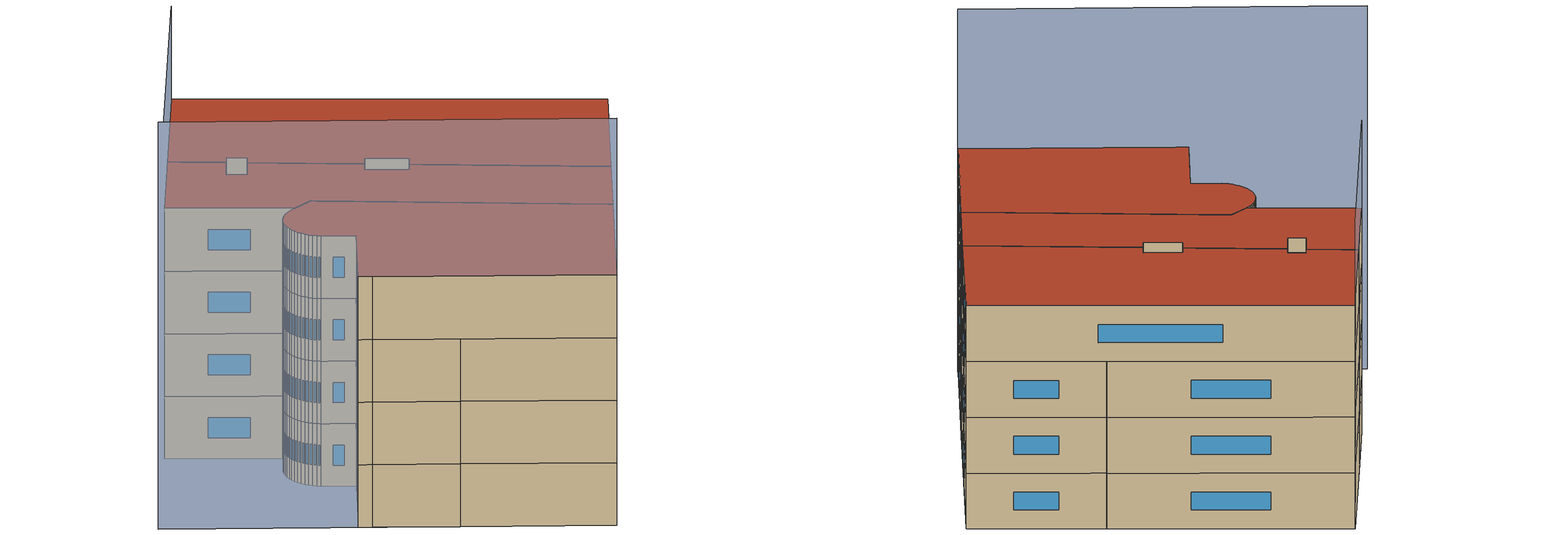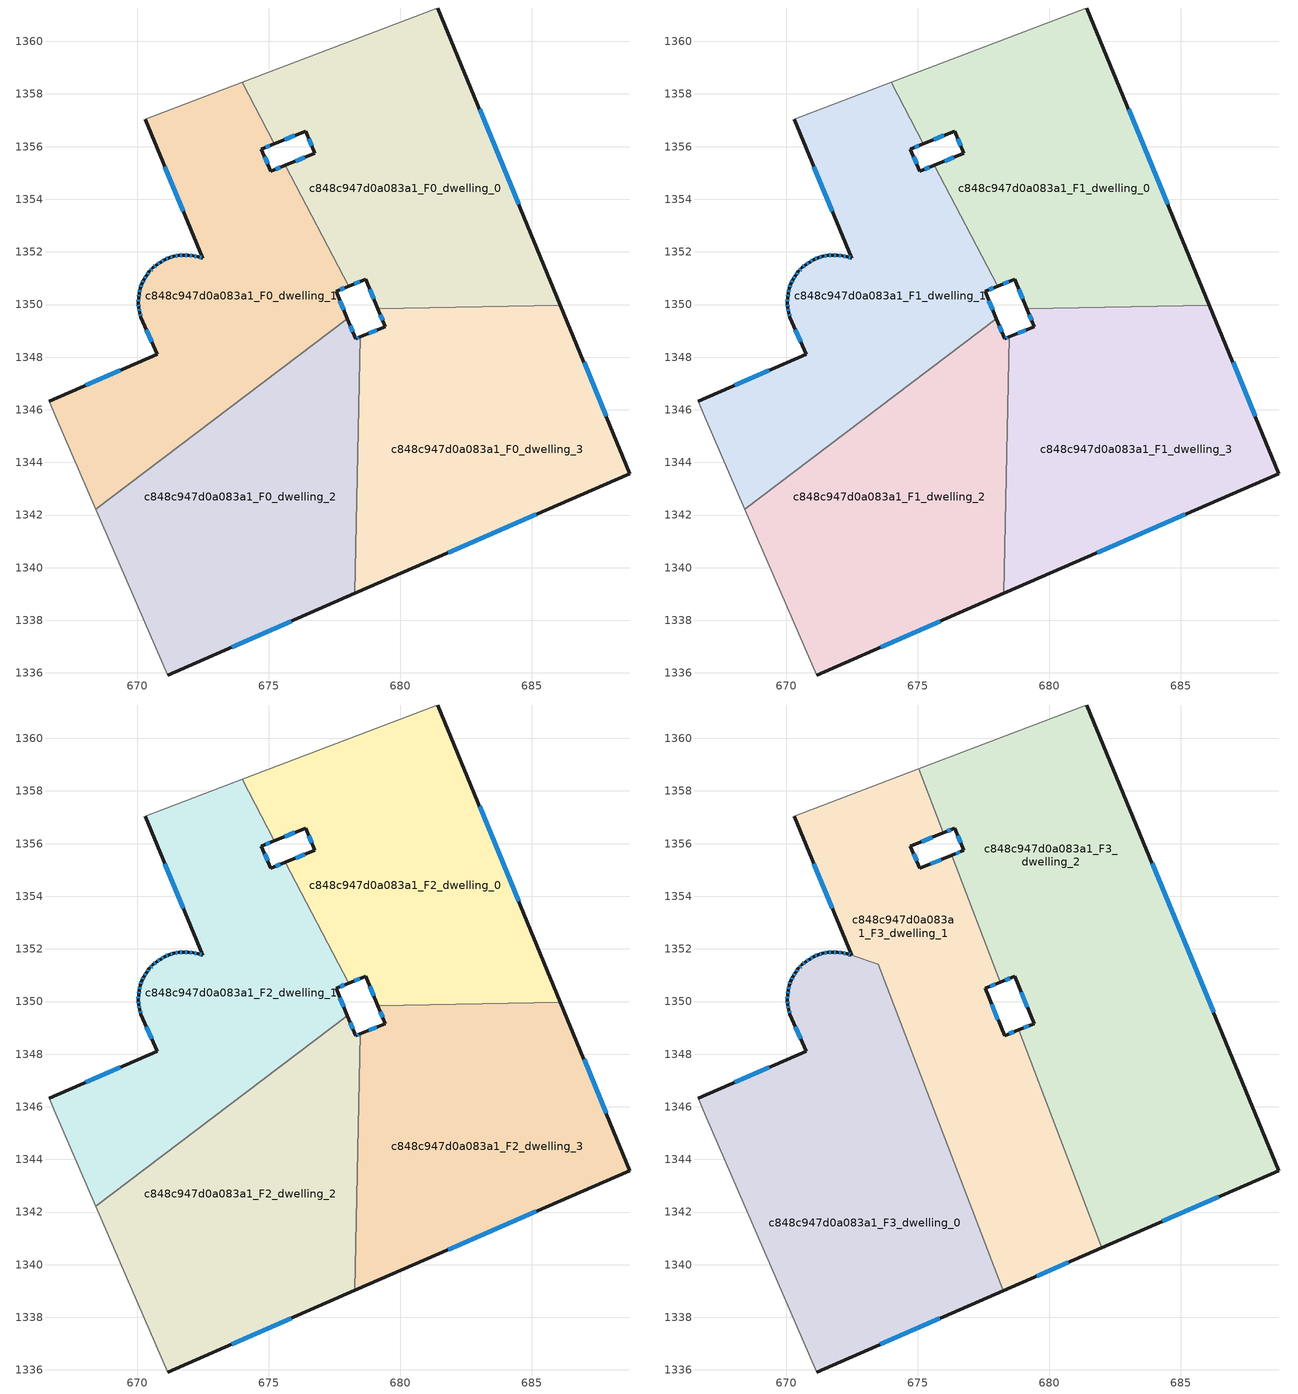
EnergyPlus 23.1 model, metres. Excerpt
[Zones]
c848c947d0a083a1_F0_dwelling_0
 floor ground (EU_floor_Construction): 681.43,1361.27 686.09,1349.98 679.14,1349.84 678.68,1350.96 678.04,1350.7 675.64,1355.29 676.76,1355.75 676.4,1356.59 675.21,1356.1 673.99,1358.44 681.35,1361.25 z0
 wall outside (EU_wall_Construction): 686.09,1349.98 681.43,1361.27 / 678.04,1350.7 678.68,1350.96 679.14,1349.84 / 675.21,1356.1 676.4,1356.59 676.76,1355.75 675.64,1355.29 z0:3
 wall to c848c947d0a083a1_F0_dwelling_3 (EU_wall_Construction): 679.14,1349.84 686.09,1349.98 z0:3
 wall to c848c947d0a083a1_F0_dwelling_1 (EU_wall_Construction): 675.64,1355.29 678.04,1350.7 / 673.99,1358.44 675.21,1356.1 z0:3
 wall adiabatic (EU_wall_Construction): 681.43,1361.27 681.35,1361.25 673.99,1358.44 z0:3
 window (EU_Window_Construction): 684.5,1353.82 683.01,1357.43 / 678.84,1350.58 678.98,1350.22 / 678.26,1350.79 678.46,1350.87 / 676.37,1355.59 676.02,1355.44 / 676.52,1356.3 676.64,1356.03 / 675.62,1356.27 676,1356.42 z1.02:1.98
c848c947d0a083a1_F0_dwelling_1
 floor ground (EU_floor_Construction): 675.21,1356.1 674.72,1355.9 675.08,1355.06 675.64,1355.29 678.04,1350.7 677.56,1350.5 677.99,1349.45 668.43,1342.21 666.9,1345.74 666.65,1346.32 670.76,1348.1 670.15,1349.52 670.09,1349.69 670.06,1349.88 670.05,1350.06 670.05,1350.25 670.08,1350.43 670.12,1350.61 670.18,1350.78 670.26,1350.95 670.36,1351.11 670.46,1351.26 670.59,1351.39 670.74,1351.51 670.89,1351.62 671.05,1351.71 671.23,1351.78 671.4,1351.83 671.58,1351.87 671.76,1351.88 671.95,1351.87 672.14,1351.86 672.31,1351.81 672.49,1351.75 670.31,1357.03 673.99,1358.44 z0
 wall outside (EU_wall_Construction): 670.31,1357.03 672.49,1351.75 672.31,1351.81 672.14,1351.86 671.95,1351.87 671.76,1351.88 671.58,1351.87 671.4,1351.83 671.23,1351.78 671.05,1351.71 670.89,1351.62 670.74,1351.51 670.59,1351.39 670.46,1351.26 670.36,1351.11 670.26,1350.95 670.18,1350.78 670.12,1350.61 670.08,1350.43 670.05,1350.25 670.05,1350.06 670.06,1349.88 670.09,1349.69 670.15,1349.52 670.76,1348.1 666.65,1346.32 / 675.64,1355.29 675.08,1355.06 674.72,1355.9 675.21,1356.1 / 677.99,1349.45 677.56,1350.5 678.04,1350.7 z0:3
 wall adiabatic (EU_wall_Construction): 673.99,1358.44 670.31,1357.03 / 666.65,1346.32 666.9,1345.74 668.43,1342.21 z0:3
 wall to c848c947d0a083a1_F0_dwelling_2 (EU_wall_Construction): 668.43,1342.21 677.99,1349.45 z0:3
 window (EU_Window_Construction): 669.36,1347.5 668.05,1346.93 / 670.35,1349.04 670.55,1348.59 / 670.11,1349.63 670.13,1349.58 / 670.07,1349.82 670.08,1349.76 / 670.05,1350 670.05,1349.94 / 670.05,1350.19 670.05,1350.12 / 670.07,1350.37 670.06,1350.31 / 670.1,1350.55 670.09,1350.49 / 670.16,1350.72 670.14,1350.67 / 670.23,1350.9 670.21,1350.84 / 670.32,1351.05 670.29,1351.01 / 670.43,1351.21 670.39,1351.16 / 670.55,1351.34 670.51,1351.3 / 670.69,1351.47 670.64,1351.43 / 670.84,1351.58 670.79,1351.55 / 670.99,1351.68 670.94,1351.65 / 671.17,1351.76 671.11,1351.73 / 671.34,1351.82 671.28,1351.8 / 671.52,1351.86 671.46,1351.85 / 671.7,1351.88 671.65,1351.87 / 671.89,1351.88 671.83,1351.88 / 672.07,1351.86 672.02,1351.87 / 672.25,1351.83 672.2,1351.84 / 672.43,1351.77 672.37,1351.79 / 671.05,1355.24 671.74,1353.55 / 674.89,1355.97 675.04,1356.03 / 674.96,1355.34 674.84,1355.61 / 675.45,1355.21 675.27,1355.13 / 677.72,1350.57 677.87,1350.63 / 677.84,1349.81 677.7,1350.14 z1.02:1.98
c848c947d0a083a1_F0_dwelling_2
 floor ground (EU_floor_Construction): 677.99,1349.45 678.3,1348.7 678.47,1348.77 678.28,1339.02 671.17,1335.92 668.43,1342.21 z0
 wall outside (EU_wall_Construction): 678.47,1348.77 678.3,1348.7 677.99,1349.45 / 671.17,1335.92 678.28,1339.02 z0:3
 wall to c848c947d0a083a1_F0_dwelling_3 (EU_wall_Construction): 678.28,1339.02 678.47,1348.77 z0:3
 wall adiabatic (EU_wall_Construction): 668.43,1342.21 671.17,1335.92 z0:3
 window (EU_Window_Construction): 678.19,1348.96 678.1,1349.2 / 678.41,1348.75 678.36,1348.73 / 673.59,1336.98 675.86,1337.97 z1.02:1.98
c848c947d0a083a1_F0_dwelling_3
 floor ground (EU_floor_Construction): 686.09,1349.98 688.73,1343.58 678.28,1339.02 678.47,1348.77 679.42,1349.16 679.14,1349.84 z0
 wall outside (EU_wall_Construction): 679.14,1349.84 679.42,1349.16 678.47,1348.77 / 678.28,1339.02 688.73,1343.58 686.09,1349.98 z0:3
 window (EU_Window_Construction): 679.1,1349.03 678.79,1348.91 / 679.24,1349.61 679.33,1349.4 / 687.83,1345.75 686.98,1347.8 / 681.83,1340.57 685.17,1342.03 z1.02:1.98
c848c947d0a083a1_F1_dwelling_0
 floor to c848c947d0a083a1_F0_dwelling_0 (EU_floor_Construction): 681.43,1361.27 686.09,1349.98 679.14,1349.84 678.68,1350.96 678.04,1350.7 675.64,1355.29 676.76,1355.75 676.4,1356.59 675.21,1356.1 673.99,1358.44 681.35,1361.25 z3
 wall outside (EU_wall_Construction): 686.09,1349.98 681.43,1361.27 / 678.04,1350.7 678.68,1350.96 679.14,1349.84 / 675.21,1356.1 676.4,1356.59 676.76,1355.75 675.64,1355.29 z3:6
 wall to c848c947d0a083a1_F1_dwelling_3 (EU_wall_Construction): 679.14,1349.84 686.09,1349.98 z3:6
 wall to c848c947d0a083a1_F1_dwelling_1 (EU_wall_Construction): 675.64,1355.29 678.04,1350.7 / 673.99,1358.44 675.21,1356.1 z3:6
 wall adiabatic (EU_wall_Construction): 681.43,1361.27 681.35,1361.25 673.99,1358.44 z3:6
 window (EU_Window_Construction): 684.5,1353.82 683.01,1357.43 / 678.84,1350.58 678.98,1350.22 / 678.26,1350.79 678.46,1350.87 / 676.37,1355.59 676.02,1355.44 / 676.52,1356.3 676.64,1356.03 / 675.62,1356.27 676,1356.42 z4.02:4.98
c848c947d0a083a1_F1_dwelling_1
 floor to c848c947d0a083a1_F0_dwelling_1 (EU_floor_Construction): 675.21,1356.1 674.72,1355.9 675.08,1355.06 675.64,1355.29 678.04,1350.7 677.56,1350.5 677.99,1349.45 668.43,1342.21 666.9,1345.74 666.65,1346.32 670.76,1348.1 670.15,1349.52 670.09,1349.69 670.06,1349.88 670.05,1350.06 670.05,1350.25 670.08,1350.43 670.12,1350.61 670.18,1350.78 670.26,1350.95 670.36,1351.11 670.46,1351.26 670.59,1351.39 670.74,1351.51 670.89,1351.62 671.05,1351.71 671.23,1351.78 671.4,1351.83 671.58,1351.87 671.76,1351.88 671.95,1351.87 672.14,1351.86 672.31,1351.81 672.49,1351.75 670.31,1357.03 673.99,1358.44 z3
 wall outside (EU_wall_Construction): 670.31,1357.03 672.49,1351.75 672.31,1351.81 672.14,1351.86 671.95,1351.87 671.76,1351.88 671.58,1351.87 671.4,1351.83 671.23,1351.78 671.05,1351.71 670.89,1351.62 670.74,1351.51 670.59,1351.39 670.46,1351.26 670.36,1351.11 670.26,1350.95 670.18,1350.78 670.12,1350.61 670.08,1350.43 670.05,1350.25 670.05,1350.06 670.06,1349.88 670.09,1349.69 670.15,1349.52 670.76,1348.1 666.65,1346.32 / 675.64,1355.29 675.08,1355.06 674.72,1355.9 675.21,1356.1 / 677.99,1349.45 677.56,1350.5 678.04,1350.7 z3:6
 wall adiabatic (EU_wall_Construction): 673.99,1358.44 670.31,1357.03 / 666.65,1346.32 666.9,1345.74 668.43,1342.21 z3:6
 wall to c848c947d0a083a1_F1_dwelling_2 (EU_wall_Construction): 668.43,1342.21 677.99,1349.45 z3:6
 window (EU_Window_Construction): 669.36,1347.5 668.05,1346.93 / 670.35,1349.04 670.55,1348.59 / 670.11,1349.63 670.13,1349.58 / 670.07,1349.82 670.08,1349.76 / 670.05,1350 670.05,1349.94 / 670.05,1350.19 670.05,1350.12 / 670.07,1350.37 670.06,1350.31 / 670.1,1350.55 670.09,1350.49 / 670.16,1350.72 670.14,1350.67 / 670.23,1350.9 670.21,1350.84 / 670.32,1351.05 670.29,1351.01 / 670.43,1351.21 670.39,1351.16 / 670.55,1351.34 670.51,1351.3 / 670.69,1351.47 670.64,1351.43 / 670.84,1351.58 670.79,1351.55 / 670.99,1351.68 670.94,1351.65 / 671.17,1351.76 671.11,1351.73 / 671.34,1351.82 671.28,1351.8 / 671.52,1351.86 671.46,1351.85 / 671.7,1351.88 671.65,1351.87 / 671.89,1351.88 671.83,1351.88 / 672.07,1351.86 672.02,1351.87 / 672.25,1351.83 672.2,1351.84 / 672.43,1351.77 672.37,1351.79 / 671.05,1355.24 671.74,1353.55 / 674.89,1355.97 675.04,1356.03 / 674.96,1355.34 674.84,1355.61 / 675.45,1355.21 675.27,1355.13 / 677.72,1350.57 677.87,1350.63 / 677.84,1349.81 677.7,1350.14 z4.02:4.98
c848c947d0a083a1_F1_dwelling_2
 floor to c848c947d0a083a1_F0_dwelling_2 (EU_floor_Construction): 677.99,1349.45 678.3,1348.7 678.47,1348.77 678.28,1339.02 671.17,1335.92 668.43,1342.21 z3
 wall outside (EU_wall_Construction): 678.47,1348.77 678.3,1348.7 677.99,1349.45 / 671.17,1335.92 678.28,1339.02 z3:6
 wall to c848c947d0a083a1_F1_dwelling_3 (EU_wall_Construction): 678.28,1339.02 678.47,1348.77 z3:6
 wall adiabatic (EU_wall_Construction): 668.43,1342.21 671.17,1335.92 z3:6
 window (EU_Window_Construction): 678.19,1348.96 678.1,1349.2 / 678.41,1348.75 678.36,1348.73 / 673.59,1336.98 675.86,1337.97 z4.02:4.98
c848c947d0a083a1_F1_dwelling_3
 floor to c848c947d0a083a1_F0_dwelling_3 (EU_floor_Construction): 686.09,1349.98 688.73,1343.58 678.28,1339.02 678.47,1348.77 679.42,1349.16 679.14,1349.84 z3
 wall outside (EU_wall_Construction): 679.14,1349.84 679.42,1349.16 678.47,1348.77 / 678.28,1339.02 688.73,1343.58 686.09,1349.98 z3:6
 window (EU_Window_Construction): 679.1,1349.03 678.79,1348.91 / 679.24,1349.61 679.33,1349.4 / 687.83,1345.75 686.98,1347.8 / 681.83,1340.57 685.17,1342.03 z4.02:4.98
c848c947d0a083a1_F2_dwelling_0
 floor to c848c947d0a083a1_F1_dwelling_0 (EU_floor_Construction): 681.43,1361.27 686.09,1349.98 679.14,1349.84 678.68,1350.96 678.04,1350.7 675.64,1355.29 676.76,1355.75 676.4,1356.59 675.21,1356.1 673.99,1358.44 681.35,1361.25 z6
 wall outside (EU_wall_Construction): 686.09,1349.98 681.43,1361.27 / 678.04,1350.7 678.68,1350.96 679.14,1349.84 / 675.21,1356.1 676.4,1356.59 676.76,1355.75 675.64,1355.29 z6:9
 wall to c848c947d0a083a1_F2_dwelling_3 (EU_wall_Construction): 679.14,1349.84 686.09,1349.98 z6:9
 wall to c848c947d0a083a1_F2_dwelling_1 (EU_wall_Construction): 675.64,1355.29 678.04,1350.7 / 673.99,1358.44 675.21,1356.1 z6:9
 wall adiabatic (EU_wall_Construction): 681.43,1361.27 681.35,1361.25 673.99,1358.44 z6:9
 window (EU_Window_Construction): 684.5,1353.82 683.01,1357.43 / 678.84,1350.58 678.98,1350.22 / 678.26,1350.79 678.46,1350.87 / 676.37,1355.59 676.02,1355.44 / 676.52,1356.3 676.64,1356.03 / 675.62,1356.27 676,1356.42 z7.02:7.98
c848c947d0a083a1_F2_dwelling_1
 floor to c848c947d0a083a1_F1_dwelling_1 (EU_floor_Construction): 675.21,1356.1 674.72,1355.9 675.08,1355.06 675.64,1355.29 678.04,1350.7 677.56,1350.5 677.99,1349.45 668.43,1342.21 666.9,1345.74 666.65,1346.32 670.76,1348.1 670.15,1349.52 670.09,1349.69 670.06,1349.88 670.05,1350.06 670.05,1350.25 670.08,1350.43 670.12,1350.61 670.18,1350.78 670.26,1350.95 670.36,1351.11 670.46,1351.26 670.59,1351.39 670.74,1351.51 670.89,1351.62 671.05,1351.71 671.23,1351.78 671.4,1351.83 671.58,1351.87 671.76,1351.88 671.95,1351.87 672.14,1351.86 672.31,1351.81 672.49,1351.75 670.31,1357.03 673.99,1358.44 z6
 wall outside (EU_wall_Construction): 670.31,1357.03 672.49,1351.75 672.31,1351.81 672.14,1351.86 671.95,1351.87 671.76,1351.88 671.58,1351.87 671.4,1351.83 671.23,1351.78 671.05,1351.71 670.89,1351.62 670.74,1351.51 670.59,1351.39 670.46,1351.26 670.36,1351.11 670.26,1350.95 670.18,1350.78 670.12,1350.61 670.08,1350.43 670.05,1350.25 670.05,1350.06 670.06,1349.88 670.09,1349.69 670.15,1349.52 670.76,1348.1 666.65,1346.32 / 675.64,1355.29 675.08,1355.06 674.72,1355.9 675.21,1356.1 / 677.99,1349.45 677.56,1350.5 678.04,1350.7 z6:9
 wall adiabatic (EU_wall_Construction): 673.99,1358.44 670.31,1357.03 / 666.65,1346.32 666.9,1345.74 668.43,1342.21 z6:9
 wall to c848c947d0a083a1_F2_dwelling_2 (EU_wall_Construction): 668.43,1342.21 677.99,1349.45 z6:9
 window (EU_Window_Construction): 669.36,1347.5 668.05,1346.93 / 670.35,1349.04 670.55,1348.59 / 670.11,1349.63 670.13,1349.58 / 670.07,1349.82 670.08,1349.76 / 670.05,1350 670.05,1349.94 / 670.05,1350.19 670.05,1350.12 / 670.07,1350.37 670.06,1350.31 / 670.1,1350.55 670.09,1350.49 / 670.16,1350.72 670.14,1350.67 / 670.23,1350.9 670.21,1350.84 / 670.32,1351.05 670.29,1351.01 / 670.43,1351.21 670.39,1351.16 / 670.55,1351.34 670.51,1351.3 / 670.69,1351.47 670.64,1351.43 / 670.84,1351.58 670.79,1351.55 / 670.99,1351.68 670.94,1351.65 / 671.17,1351.76 671.11,1351.73 / 671.34,1351.82 671.28,1351.8 / 671.52,1351.86 671.46,1351.85 / 671.7,1351.88 671.65,1351.87 / 671.89,1351.88 671.83,1351.88 / 672.07,1351.86 672.02,1351.87 / 672.25,1351.83 672.2,1351.84 / 672.43,1351.77 672.37,1351.79 / 671.05,1355.24 671.74,1353.55 / 674.89,1355.97 675.04,1356.03 / 674.96,1355.34 674.84,1355.61 / 675.45,1355.21 675.27,1355.13 / 677.72,1350.57 677.87,1350.63 / 677.84,1349.81 677.7,1350.14 z7.02:7.98
c848c947d0a083a1_F2_dwelling_2
 floor to c848c947d0a083a1_F1_dwelling_2 (EU_floor_Construction): 677.99,1349.45 678.3,1348.7 678.47,1348.77 678.28,1339.02 671.17,1335.92 668.43,1342.21 z6
 wall outside (EU_wall_Construction): 678.47,1348.77 678.3,1348.7 677.99,1349.45 / 671.17,1335.92 678.28,1339.02 z6:9
 wall to c848c947d0a083a1_F2_dwelling_3 (EU_wall_Construction): 678.28,1339.02 678.47,1348.77 z6:9
 wall adiabatic (EU_wall_Construction): 668.43,1342.21 671.17,1335.92 z6:9
 window (EU_Window_Construction): 678.19,1348.96 678.1,1349.2 / 678.41,1348.75 678.36,1348.73 / 673.59,1336.98 675.86,1337.97 z7.02:7.98
c848c947d0a083a1_F2_dwelling_3
 floor to c848c947d0a083a1_F1_dwelling_3 (EU_floor_Construction): 686.09,1349.98 688.73,1343.58 678.28,1339.02 678.47,1348.77 679.42,1349.16 679.14,1349.84 z6
 wall outside (EU_wall_Construction): 679.14,1349.84 679.42,1349.16 678.47,1348.77 / 678.28,1339.02 688.73,1343.58 686.09,1349.98 z6:9
 window (EU_Window_Construction): 679.1,1349.03 678.79,1348.91 / 679.24,1349.61 679.33,1349.4 / 687.83,1345.75 686.98,1347.8 / 681.83,1340.57 685.17,1342.03 z7.02:7.98
c848c947d0a083a1_F3_dwelling_0
 floor to c848c947d0a083a1_F2_dwelling_2 (EU_floor_Construction): 675.09,1347.26 678.25,1339.01 671.17,1335.92 668.43,1342.21 z9
 floor to c848c947d0a083a1_F2_dwelling_1 (EU_floor_Construction): 673.51,1351.41 675.09,1347.26 668.43,1342.21 666.9,1345.74 666.65,1346.32 670.76,1348.1 670.15,1349.52 670.09,1349.69 670.06,1349.88 670.05,1350.06 670.05,1350.25 670.08,1350.43 670.12,1350.61 670.18,1350.78 670.26,1350.95 670.36,1351.11 670.46,1351.26 670.59,1351.39 670.74,1351.51 670.89,1351.62 671.05,1351.71 671.23,1351.78 671.4,1351.83 671.58,1351.87 671.76,1351.88 671.95,1351.87 672.14,1351.86 672.31,1351.81 672.48,1351.75 z9
 wall outside (EU_wall_Construction): 672.48,1351.75 672.31,1351.81 672.14,1351.86 671.95,1351.87 671.76,1351.88 671.58,1351.87 671.4,1351.83 671.23,1351.78 671.05,1351.71 670.89,1351.62 670.74,1351.51 670.59,1351.39 670.46,1351.26 670.36,1351.11 670.26,1350.95 670.18,1350.78 670.12,1350.61 670.08,1350.43 670.05,1350.25 670.05,1350.06 670.06,1349.88 670.09,1349.69 670.15,1349.52 670.76,1348.1 666.65,1346.32 / 671.17,1335.92 678.25,1339.01 z9:12
 wall to c848c947d0a083a1_F3_dwelling_1 (EU_wall_Construction): 678.25,1339.01 673.51,1351.41 672.49,1351.75 z9:12
 wall adiabatic (EU_wall_Construction): 666.65,1346.32 666.9,1345.74 671.17,1335.92 z9:12
 window (EU_Window_Construction): 670.07,1349.82 670.08,1349.76 / 670.05,1350 670.05,1349.94 / 670.05,1350.19 670.05,1350.12 / 670.07,1350.37 670.06,1350.31 / 670.1,1350.55 670.09,1350.49 / 670.16,1350.72 670.14,1350.67 / 670.23,1350.9 670.21,1350.84 / 670.32,1351.05 670.29,1351.01 / 670.43,1351.21 670.39,1351.16 / 670.55,1351.34 670.51,1351.3 / 670.69,1351.47 670.64,1351.43 / 670.84,1351.58 670.79,1351.55 / 670.99,1351.68 670.94,1351.65 / 671.17,1351.76 671.11,1351.73 / 671.34,1351.82 671.28,1351.8 / 671.52,1351.86 671.46,1351.85 / 671.7,1351.88 671.65,1351.87 / 671.89,1351.88 671.83,1351.88 / 672.07,1351.86 672.02,1351.87 / 672.25,1351.83 672.2,1351.84 / 672.42,1351.77 672.37,1351.79 / 673.58,1336.97 675.84,1337.96 / 669.36,1347.5 668.05,1346.93 / 670.35,1349.04 670.55,1348.59 / 670.11,1349.63 670.13,1349.58 z10.02:10.98
 roof outside (EU_roof_Construction): 678.25,1339.01 673.51,1351.41 672.31,1351.81 672.14,1351.86 671.95,1351.87 671.76,1351.88 671.58,1351.87 671.4,1351.83 671.23,1351.78 671.05,1351.71 670.89,1351.62 670.74,1351.51 670.59,1351.39 670.46,1351.26 670.36,1351.11 670.26,1350.95 670.18,1350.78 670.12,1350.61 670.08,1350.43 670.05,1350.25 670.05,1350.06 670.06,1349.88 670.09,1349.69 670.15,1349.52 670.76,1348.1 666.65,1346.32 666.9,1345.74 671.17,1335.92 z12
c848c947d0a083a1_F3_dwelling_1
 floor to c848c947d0a083a1_F2_dwelling_1 (EU_floor_Construction): 675.21,1356.1 674.72,1355.9 675.08,1355.06 675.64,1355.29 678.04,1350.7 677.56,1350.5 677.99,1349.45 675.09,1347.26 673.51,1351.41 672.49,1351.75 670.31,1357.03 673.99,1358.44 z9
 floor to c848c947d0a083a1_F2_dwelling_0 (EU_floor_Construction): 676.3,1355.56 678.14,1350.74 678.04,1350.7 675.64,1355.29 z9; 675.05,1358.84 675.97,1356.41 675.21,1356.1 673.99,1358.44 z9
 floor to c848c947d0a083a1_F2_dwelling_2 (EU_floor_Construction): 677.99,1349.45 678.3,1348.7 678.47,1348.77 678.28,1339.02 678.25,1339.01 675.09,1347.26 z9
 floor to c848c947d0a083a1_F2_dwelling_3 (EU_floor_Construction): 678.84,1348.92 682,1340.64 678.28,1339.02 678.47,1348.77 z9
 wall outside (EU_wall_Construction): 678.84,1348.92 678.3,1348.7 677.56,1350.5 678.14,1350.74 / 678.25,1339.01 682,1340.64 / 670.31,1357.03 672.49,1351.75 / 676.3,1355.56 675.08,1355.06 674.72,1355.9 675.97,1356.41 z9:12
 wall to c848c947d0a083a1_F3_dwelling_2 (EU_wall_Construction): 678.14,1350.74 676.3,1355.56 / 682,1340.64 678.84,1348.92 / 675.97,1356.41 675.05,1358.84 z9:12
 wall adiabatic (EU_wall_Construction): 675.05,1358.84 670.31,1357.03 z9:12
 window (EU_Window_Construction): 677.76,1350.58 677.94,1350.66 / 678.05,1349.32 677.81,1349.89 / 678.65,1348.85 678.48,1348.78 / 679.52,1339.56 680.72,1340.09 / 671.05,1355.24 671.74,1353.55 / 675.15,1356.08 675.55,1356.24 / 674.96,1355.34 674.84,1355.61 / 675.89,1355.39 675.49,1355.23 z10.02:10.98
 roof outside (EU_roof_Construction): 682,1340.64 678.84,1348.92 678.3,1348.7 677.56,1350.5 678.14,1350.74 676.3,1355.56 675.08,1355.06 674.72,1355.9 675.97,1356.41 675.05,1358.84 670.31,1357.03 672.49,1351.75 673.51,1351.41 678.25,1339.01 z12
c848c947d0a083a1_F3_dwelling_2
 floor to c848c947d0a083a1_F2_dwelling_0 (EU_floor_Construction): 681.43,1361.27 686.09,1349.98 679.14,1349.84 678.68,1350.96 678.14,1350.74 676.3,1355.56 676.76,1355.75 676.4,1356.59 675.97,1356.41 675.05,1358.84 681.35,1361.25 z9
 floor to c848c947d0a083a1_F2_dwelling_3 (EU_floor_Construction): 686.09,1349.98 688.73,1343.58 682,1340.64 678.84,1348.92 679.42,1349.16 679.14,1349.84 z9
 wall outside (EU_wall_Construction): 682,1340.64 688.73,1343.58 681.43,1361.27 / 678.14,1350.74 678.68,1350.96 679.42,1349.16 678.84,1348.92 / 675.97,1356.41 676.4,1356.59 676.76,1355.75 676.3,1355.56 z9:12
 wall adiabatic (EU_wall_Construction): 681.43,1361.27 681.35,1361.25 675.05,1358.84 z9:12
 window (EU_Window_Construction): 684.29,1341.64 686.44,1342.58 / 679.22,1349.08 679.04,1349.01 / 678.93,1350.35 679.17,1349.78 / 678.33,1350.81 678.5,1350.89 / 676.6,1355.68 676.46,1355.62 / 676.52,1356.3 676.64,1356.03 / 676.12,1356.47 676.26,1356.53 / 686.24,1349.6 683.91,1355.25 z10.02:10.98
 roof outside (EU_roof_Construction): 688.73,1343.58 681.43,1361.27 681.35,1361.25 675.05,1358.84 675.97,1356.41 676.4,1356.59 676.76,1355.75 676.3,1355.56 678.14,1350.74 678.68,1350.96 679.42,1349.16 678.84,1348.92 682,1340.64 z12
shading: 663.15,1354.37 671.17,1335.92 z0:19.5; 681.35,1361.25 669.84,1356.86 z0:16.5
[Building]
EU S2 Campaign: North Axis=0; Terrain=City; Solar Distribution=FullExterior
[Site:Location]
Vienna: Latitude=48; Longitude=16.5; Time Zone=1; Elevation=183
[SizingPeriod:WeatherFileDays]
AnnualSizingPeriod: Begin Month=1; Begin Day of Month=1; End Month=12; End Day of Month=31; Day of Week for Start Day=Monday; Use Weather File Daylight Saving Period=No; Use Weather File Rain and Snow Indicators=No
[MATERIAL]
EU_InternalMass_Material: Roughness=MediumRough; Thickness=0.1; Conductivity=1; Density=1800; Specific Heat=900; Thermal Absorptance=0.9; Solar Absorptance=0.7; Visible Absorptance=0.7
[MATERIAL:NOMASS] Roughness=MediumRough; Thermal Absorptance=0.9; Solar Absorptance=0.7; Visible Absorptance=0.7
Name | Thermal Resistance
EU_wall_NoMass | 0.942466
EU_roof_NoMass | 0.551687
EU_floor_NoMass | 0.66527
[WINDOWMATERIAL:SIMPLEGLAZINGSYSTEM]
EU_Window_SimpleGlazing: UFactor=2.03367; Solar Heat Gain Coefficient=0.65; Visible Transmittance=0.65
[CONSTRUCTION]
EU_wall_Construction: EU_wall_NoMass
EU_roof_Construction: EU_roof_NoMass
EU_floor_Construction: EU_floor_NoMass
EU_Window_Construction: EU_Window_SimpleGlazing
EU_InternalMass_Construction: EU_InternalMass_Material
[ZONE] Type=1; Multiplier=1; Ceiling Height=autocalculate; Floor Area=autocalculate; Part of Total Floor Area=Yes
Name | Volume
c848c947d0a083a1_F0_dwelling_0; c848c947d0a083a1_F1_dwelling_0; c848c947d0a083a1_F2_dwelling_0; c848c947d0a083a1_F0_dwelling_3; c848c947d0a083a1_F1_dwelling_3; c848c947d0a083a1_F2_dwelling_3 | 239.413
c848c947d0a083a1_F3_dwelling_0 | 302.823
c848c947d0a083a1_F0_dwelling_1; c848c947d0a083a1_F1_dwelling_1; c848c947d0a083a1_F2_dwelling_1 | 239.407
c848c947d0a083a1_F3_dwelling_1 | 249.445
c848c947d0a083a1_F0_dwelling_2; c848c947d0a083a1_F1_dwelling_2; c848c947d0a083a1_F2_dwelling_2 | 239.408
c848c947d0a083a1_F3_dwelling_2 | 405.346
[INTERNALMASS] Construction=EU_InternalMass_Construction
Name | Zone or ZoneList | Surface Area
c848c947d0a083a1_F0_dwelling_0_EU_InternalMass | c848c947d0a083a1_F0_dwelling_0 | 79.804
c848c947d0a083a1_F0_dwelling_1_EU_InternalMass | c848c947d0a083a1_F0_dwelling_1 | 79.8018
c848c947d0a083a1_F0_dwelling_2_EU_InternalMass | c848c947d0a083a1_F0_dwelling_2 | 79.8023
c848c947d0a083a1_F0_dwelling_3_EU_InternalMass | c848c947d0a083a1_F0_dwelling_3 | 79.8045
c848c947d0a083a1_F1_dwelling_0_EU_InternalMass | c848c947d0a083a1_F1_dwelling_0 | 79.804
c848c947d0a083a1_F1_dwelling_1_EU_InternalMass | c848c947d0a083a1_F1_dwelling_1 | 79.8018
c848c947d0a083a1_F1_dwelling_2_EU_InternalMass | c848c947d0a083a1_F1_dwelling_2 | 79.8023
c848c947d0a083a1_F1_dwelling_3_EU_InternalMass | c848c947d0a083a1_F1_dwelling_3 | 79.8045
c848c947d0a083a1_F2_dwelling_0_EU_InternalMass | c848c947d0a083a1_F2_dwelling_0 | 79.804
c848c947d0a083a1_F2_dwelling_1_EU_InternalMass | c848c947d0a083a1_F2_dwelling_1 | 79.8018
c848c947d0a083a1_F2_dwelling_2_EU_InternalMass | c848c947d0a083a1_F2_dwelling_2 | 79.8023
c848c947d0a083a1_F2_dwelling_3_EU_InternalMass | c848c947d0a083a1_F2_dwelling_3 | 79.8045
c848c947d0a083a1_F3_dwelling_0_EU_InternalMass | c848c947d0a083a1_F3_dwelling_0 | 100.941
c848c947d0a083a1_F3_dwelling_1_EU_InternalMass | c848c947d0a083a1_F3_dwelling_1 | 83.1491
c848c947d0a083a1_F3_dwelling_2_EU_InternalMass | c848c947d0a083a1_F3_dwelling_2 | 135.115
[OTHEREQUIPMENT] Fuel Type=Electricity; Design Level Calculation Method=Watts/Area; Power per Zone Floor Area=1; Fraction Latent=0; Fraction Radiant=0; Fraction Lost=0; Carbon Dioxide Generation Rate=0; EndUse Subcategory=EU_Step8_InternalGains
Name | Zone or ZoneList or Space or SpaceList | Schedule
EU_Step8_InternalGain_c848c947d0a083a1_F0_dwelling_0_f000 | c848c947d0a083a1_F0_dwelling_0 | EU_Step8_GainSchedule_c848c947d0a083a1_F0_dwelling_0_f000
EU_Step8_InternalGain_c848c947d0a083a1_F0_dwelling_1_f000 | c848c947d0a083a1_F0_dwelling_1 | EU_Step8_GainSchedule_c848c947d0a083a1_F0_dwelling_1_f000
EU_Step8_InternalGain_c848c947d0a083a1_F0_dwelling_2_f000 | c848c947d0a083a1_F0_dwelling_2 | EU_Step8_GainSchedule_c848c947d0a083a1_F0_dwelling_2_f000
EU_Step8_InternalGain_c848c947d0a083a1_F0_dwelling_3_f000 | c848c947d0a083a1_F0_dwelling_3 | EU_Step8_GainSchedule_c848c947d0a083a1_F0_dwelling_3_f000
EU_Step8_InternalGain_c848c947d0a083a1_F1_dwelling_0_f000 | c848c947d0a083a1_F1_dwelling_0 | EU_Step8_GainSchedule_c848c947d0a083a1_F1_dwelling_0_f000
EU_Step8_InternalGain_c848c947d0a083a1_F1_dwelling_1_f000 | c848c947d0a083a1_F1_dwelling_1 | EU_Step8_GainSchedule_c848c947d0a083a1_F1_dwelling_1_f000
EU_Step8_InternalGain_c848c947d0a083a1_F1_dwelling_2_f000 | c848c947d0a083a1_F1_dwelling_2 | EU_Step8_GainSchedule_c848c947d0a083a1_F1_dwelling_2_f000
EU_Step8_InternalGain_c848c947d0a083a1_F1_dwelling_3_f000 | c848c947d0a083a1_F1_dwelling_3 | EU_Step8_GainSchedule_c848c947d0a083a1_F1_dwelling_3_f000
EU_Step8_InternalGain_c848c947d0a083a1_F2_dwelling_0_f000 | c848c947d0a083a1_F2_dwelling_0 | EU_Step8_GainSchedule_c848c947d0a083a1_F2_dwelling_0_f000
EU_Step8_InternalGain_c848c947d0a083a1_F2_dwelling_1_f000 | c848c947d0a083a1_F2_dwelling_1 | EU_Step8_GainSchedule_c848c947d0a083a1_F2_dwelling_1_f000
EU_Step8_InternalGain_c848c947d0a083a1_F2_dwelling_2_f000 | c848c947d0a083a1_F2_dwelling_2 | EU_Step8_GainSchedule_c848c947d0a083a1_F2_dwelling_2_f000
EU_Step8_InternalGain_c848c947d0a083a1_F2_dwelling_3_f000 | c848c947d0a083a1_F2_dwelling_3 | EU_Step8_GainSchedule_c848c947d0a083a1_F2_dwelling_3_f000
EU_Step8_InternalGain_c848c947d0a083a1_F3_dwelling_0_f000 | c848c947d0a083a1_F3_dwelling_0 | EU_Step8_GainSchedule_c848c947d0a083a1_F3_dwelling_0_f000
EU_Step8_InternalGain_c848c947d0a083a1_F3_dwelling_1_f000 | c848c947d0a083a1_F3_dwelling_1 | EU_Step8_GainSchedule_c848c947d0a083a1_F3_dwelling_1_f000
EU_Step8_InternalGain_c848c947d0a083a1_F3_dwelling_2_f000 | c848c947d0a083a1_F3_dwelling_2 | EU_Step8_GainSchedule_c848c947d0a083a1_F3_dwelling_2_f000
[ZONEVENTILATION:DESIGNFLOWRATE] Schedule=EU_AlwaysOn; Design Flow Rate Calculation Method=AirChanges/Hour; Air Changes per Hour=0.530523; Ventilation Type=Natural; Fan Pressure Rise=0; Fan Total Efficiency=1; Constant Term Coefficient=1; Temperature Term Coefficient=0; Velocity Term Coefficient=0; Velocity Squared Term Coefficient=0; Minimum Indoor Temperature=-100; Maximum Indoor Temperature=100; Delta Temperature=-100; Minimum Outdoor Temperature=-100; Maximum Outdoor Temperature=100; Maximum Wind Speed=40
Name | Zone or ZoneList or Space or SpaceList
EU_ConstantAir_c848c947d0a083a1_F0_dwelling_0 | c848c947d0a083a1_F0_dwelling_0
EU_ConstantAir_c848c947d0a083a1_F0_dwelling_1 | c848c947d0a083a1_F0_dwelling_1
EU_ConstantAir_c848c947d0a083a1_F0_dwelling_2 | c848c947d0a083a1_F0_dwelling_2
EU_ConstantAir_c848c947d0a083a1_F0_dwelling_3 | c848c947d0a083a1_F0_dwelling_3
EU_ConstantAir_c848c947d0a083a1_F1_dwelling_0 | c848c947d0a083a1_F1_dwelling_0
EU_ConstantAir_c848c947d0a083a1_F1_dwelling_1 | c848c947d0a083a1_F1_dwelling_1
EU_ConstantAir_c848c947d0a083a1_F1_dwelling_2 | c848c947d0a083a1_F1_dwelling_2
EU_ConstantAir_c848c947d0a083a1_F1_dwelling_3 | c848c947d0a083a1_F1_dwelling_3
EU_ConstantAir_c848c947d0a083a1_F2_dwelling_0 | c848c947d0a083a1_F2_dwelling_0
EU_ConstantAir_c848c947d0a083a1_F2_dwelling_1 | c848c947d0a083a1_F2_dwelling_1
EU_ConstantAir_c848c947d0a083a1_F2_dwelling_2 | c848c947d0a083a1_F2_dwelling_2
EU_ConstantAir_c848c947d0a083a1_F2_dwelling_3 | c848c947d0a083a1_F2_dwelling_3
EU_ConstantAir_c848c947d0a083a1_F3_dwelling_0 | c848c947d0a083a1_F3_dwelling_0
EU_ConstantAir_c848c947d0a083a1_F3_dwelling_1 | c848c947d0a083a1_F3_dwelling_1
EU_ConstantAir_c848c947d0a083a1_F3_dwelling_2 | c848c947d0a083a1_F3_dwelling_2
[HVACTEMPLATE:THERMOSTAT] Constant Heating Setpoint=20; Constant Cooling Setpoint=50
EU_HeatOnly_c848c947d0a083a1_F0_dwelling_0; EU_HeatOnly_c848c947d0a083a1_F0_dwelling_1; EU_HeatOnly_c848c947d0a083a1_F0_dwelling_2; EU_HeatOnly_c848c947d0a083a1_F0_dwelling_3; EU_HeatOnly_c848c947d0a083a1_F1_dwelling_0; EU_HeatOnly_c848c947d0a083a1_F1_dwelling_1; EU_HeatOnly_c848c947d0a083a1_F1_dwelling_2; EU_HeatOnly_c848c947d0a083a1_F1_dwelling_3; EU_HeatOnly_c848c947d0a083a1_F2_dwelling_0; EU_HeatOnly_c848c947d0a083a1_F2_dwelling_1; EU_HeatOnly_c848c947d0a083a1_F2_dwelling_2; EU_HeatOnly_c848c947d0a083a1_F2_dwelling_3; EU_HeatOnly_c848c947d0a083a1_F3_dwelling_0; EU_HeatOnly_c848c947d0a083a1_F3_dwelling_1; EU_HeatOnly_c848c947d0a083a1_F3_dwelling_2
[HVACTEMPLATE:ZONE:IDEALLOADSAIRSYSTEM] System Availability Schedule=EU_AlwaysOn; Maximum Heating Supply Air Temperature=50; Minimum Cooling Supply Air Temperature=13; Maximum Heating Supply Air Humidity Ratio=0.0156; Minimum Cooling Supply Air Humidity Ratio=0.0077; Heating Limit=NoLimit; Cooling Limit=NoLimit; Heating Availability Schedule=EU_AlwaysOn; Cooling Availability Schedule=EU_CoolingOff; Dehumidification Control Type=ConstantSensibleHeatRatio; Cooling Sensible Heat Ratio=0.7; Dehumidification Setpoint=60; Humidification Control Type=None; Humidification Setpoint=30; Outdoor Air Method=None; Outdoor Air Flow Rate per Person=0.00944; Outdoor Air Flow Rate per Zone Floor Area=0; Outdoor Air Flow Rate per Zone=0; Demand Controlled Ventilation Type=None; Outdoor Air Economizer Type=NoEconomizer; Heat Recovery Type=None; Sensible Heat Recovery Effectiveness=0.7; Latent Heat Recovery Effectiveness=0.65
Name | Template Thermostat
c848c947d0a083a1_F0_dwelling_0 | EU_HeatOnly_c848c947d0a083a1_F0_dwelling_0
c848c947d0a083a1_F0_dwelling_1 | EU_HeatOnly_c848c947d0a083a1_F0_dwelling_1
c848c947d0a083a1_F0_dwelling_2 | EU_HeatOnly_c848c947d0a083a1_F0_dwelling_2
c848c947d0a083a1_F0_dwelling_3 | EU_HeatOnly_c848c947d0a083a1_F0_dwelling_3
c848c947d0a083a1_F1_dwelling_0 | EU_HeatOnly_c848c947d0a083a1_F1_dwelling_0
c848c947d0a083a1_F1_dwelling_1 | EU_HeatOnly_c848c947d0a083a1_F1_dwelling_1
c848c947d0a083a1_F1_dwelling_2 | EU_HeatOnly_c848c947d0a083a1_F1_dwelling_2
c848c947d0a083a1_F1_dwelling_3 | EU_HeatOnly_c848c947d0a083a1_F1_dwelling_3
c848c947d0a083a1_F2_dwelling_0 | EU_HeatOnly_c848c947d0a083a1_F2_dwelling_0
c848c947d0a083a1_F2_dwelling_1 | EU_HeatOnly_c848c947d0a083a1_F2_dwelling_1
c848c947d0a083a1_F2_dwelling_2 | EU_HeatOnly_c848c947d0a083a1_F2_dwelling_2
c848c947d0a083a1_F2_dwelling_3 | EU_HeatOnly_c848c947d0a083a1_F2_dwelling_3
c848c947d0a083a1_F3_dwelling_0 | EU_HeatOnly_c848c947d0a083a1_F3_dwelling_0
c848c947d0a083a1_F3_dwelling_1 | EU_HeatOnly_c848c947d0a083a1_F3_dwelling_1
c848c947d0a083a1_F3_dwelling_2 | EU_HeatOnly_c848c947d0a083a1_F3_dwelling_2
[SIZING:ZONE] Zone Cooling Design Supply Air Temperature Input Method=SupplyAirTemperature; Zone Cooling Design Supply Air Temperature=13; Zone Heating Design Supply Air Temperature Input Method=SupplyAirTemperature; Zone Heating Design Supply Air Temperature=50; Zone Cooling Design Supply Air Humidity Ratio=0.008; Zone Heating Design Supply Air Humidity Ratio=0.008; Cooling Design Air Flow Method=DesignDay; Cooling Design Air Flow Rate=0; Cooling Minimum Air Flow per Zone Floor Area=0.000762; Cooling Minimum Air Flow=0; Cooling Minimum Air Flow Fraction=0.2; Heating Design Air Flow Method=DesignDay; Heating Design Air Flow Rate=0; Heating Maximum Air Flow per Zone Floor Area=0.002032; Heating Maximum Air Flow=0.141576; Heating Maximum Air Flow Fraction=0.3; Account for Dedicated Outdoor Air System=No; Dedicated Outdoor Air System Control Strategy=NeutralSupplyAir; Dedicated Outdoor Air Low Setpoint Temperature for Design=autosize; Dedicated Outdoor Air High Setpoint Temperature for Design=autosize; Zone Load Sizing Method=Sensible Load Only No Latent Load; Zone Latent Cooling Design Supply Air Humidity Ratio Input Method=HumidityRatioDifference; Zone Cooling Design Supply Air Humidity Ratio Difference=0.005; Zone Latent Heating Design Supply Air Humidity Ratio Input Method=HumidityRatioDifference; Zone Humidification Design Supply Air Humidity Ratio Difference=0.005
c848c947d0a083a1_F0_dwelling_0; c848c947d0a083a1_F0_dwelling_1; c848c947d0a083a1_F0_dwelling_2; c848c947d0a083a1_F0_dwelling_3; c848c947d0a083a1_F1_dwelling_0; c848c947d0a083a1_F1_dwelling_1; c848c947d0a083a1_F1_dwelling_2; c848c947d0a083a1_F1_dwelling_3; c848c947d0a083a1_F2_dwelling_0; c848c947d0a083a1_F2_dwelling_1; c848c947d0a083a1_F2_dwelling_2; c848c947d0a083a1_F2_dwelling_3; c848c947d0a083a1_F3_dwelling_0; c848c947d0a083a1_F3_dwelling_1; c848c947d0a083a1_F3_dwelling_2
[SCHEDULE:CONSTANT]
Name | Hourly Value
EU_AlwaysOn | 1
EU_CoolingOff | 0
[SCHEDULE:FILE] Column Number=1; Rows to Skip at Top=0; Number of Hours of Data=8760; Column Separator=Comma; Interpolate to Timestep=No; Minutes per Item=60; Adjust Schedule for Daylight Savings=Yes
Name | File
EU_Step8_GainSchedule_c848c947d0a083a1_F0_dwelling_0_f000 | ../../schedules/c848c947d0a083a1/c848c947d0a083a1_F0_dwelling_0_f000_gain.csv
EU_Step8_GainSchedule_c848c947d0a083a1_F0_dwelling_1_f000 | ../../schedules/c848c947d0a083a1/c848c947d0a083a1_F0_dwelling_1_f000_gain.csv
EU_Step8_GainSchedule_c848c947d0a083a1_F0_dwelling_2_f000 | ../../schedules/c848c947d0a083a1/c848c947d0a083a1_F0_dwelling_2_f000_gain.csv
EU_Step8_GainSchedule_c848c947d0a083a1_F0_dwelling_3_f000 | ../../schedules/c848c947d0a083a1/c848c947d0a083a1_F0_dwelling_3_f000_gain.csv
EU_Step8_GainSchedule_c848c947d0a083a1_F1_dwelling_0_f000 | ../../schedules/c848c947d0a083a1/c848c947d0a083a1_F1_dwelling_0_f000_gain.csv
EU_Step8_GainSchedule_c848c947d0a083a1_F1_dwelling_1_f000 | ../../schedules/c848c947d0a083a1/c848c947d0a083a1_F1_dwelling_1_f000_gain.csv
EU_Step8_GainSchedule_c848c947d0a083a1_F1_dwelling_2_f000 | ../../schedules/c848c947d0a083a1/c848c947d0a083a1_F1_dwelling_2_f000_gain.csv
EU_Step8_GainSchedule_c848c947d0a083a1_F1_dwelling_3_f000 | ../../schedules/c848c947d0a083a1/c848c947d0a083a1_F1_dwelling_3_f000_gain.csv
EU_Step8_GainSchedule_c848c947d0a083a1_F2_dwelling_0_f000 | ../../schedules/c848c947d0a083a1/c848c947d0a083a1_F2_dwelling_0_f000_gain.csv
EU_Step8_GainSchedule_c848c947d0a083a1_F2_dwelling_1_f000 | ../../schedules/c848c947d0a083a1/c848c947d0a083a1_F2_dwelling_1_f000_gain.csv
EU_Step8_GainSchedule_c848c947d0a083a1_F2_dwelling_2_f000 | ../../schedules/c848c947d0a083a1/c848c947d0a083a1_F2_dwelling_2_f000_gain.csv
EU_Step8_GainSchedule_c848c947d0a083a1_F2_dwelling_3_f000 | ../../schedules/c848c947d0a083a1/c848c947d0a083a1_F2_dwelling_3_f000_gain.csv
EU_Step8_GainSchedule_c848c947d0a083a1_F3_dwelling_0_f000 | ../../schedules/c848c947d0a083a1/c848c947d0a083a1_F3_dwelling_0_f000_gain.csv
EU_Step8_GainSchedule_c848c947d0a083a1_F3_dwelling_1_f000 | ../../schedules/c848c947d0a083a1/c848c947d0a083a1_F3_dwelling_1_f000_gain.csv
EU_Step8_GainSchedule_c848c947d0a083a1_F3_dwelling_2_f000 | ../../schedules/c848c947d0a083a1/c848c947d0a083a1_F3_dwelling_2_f000_gain.csv
